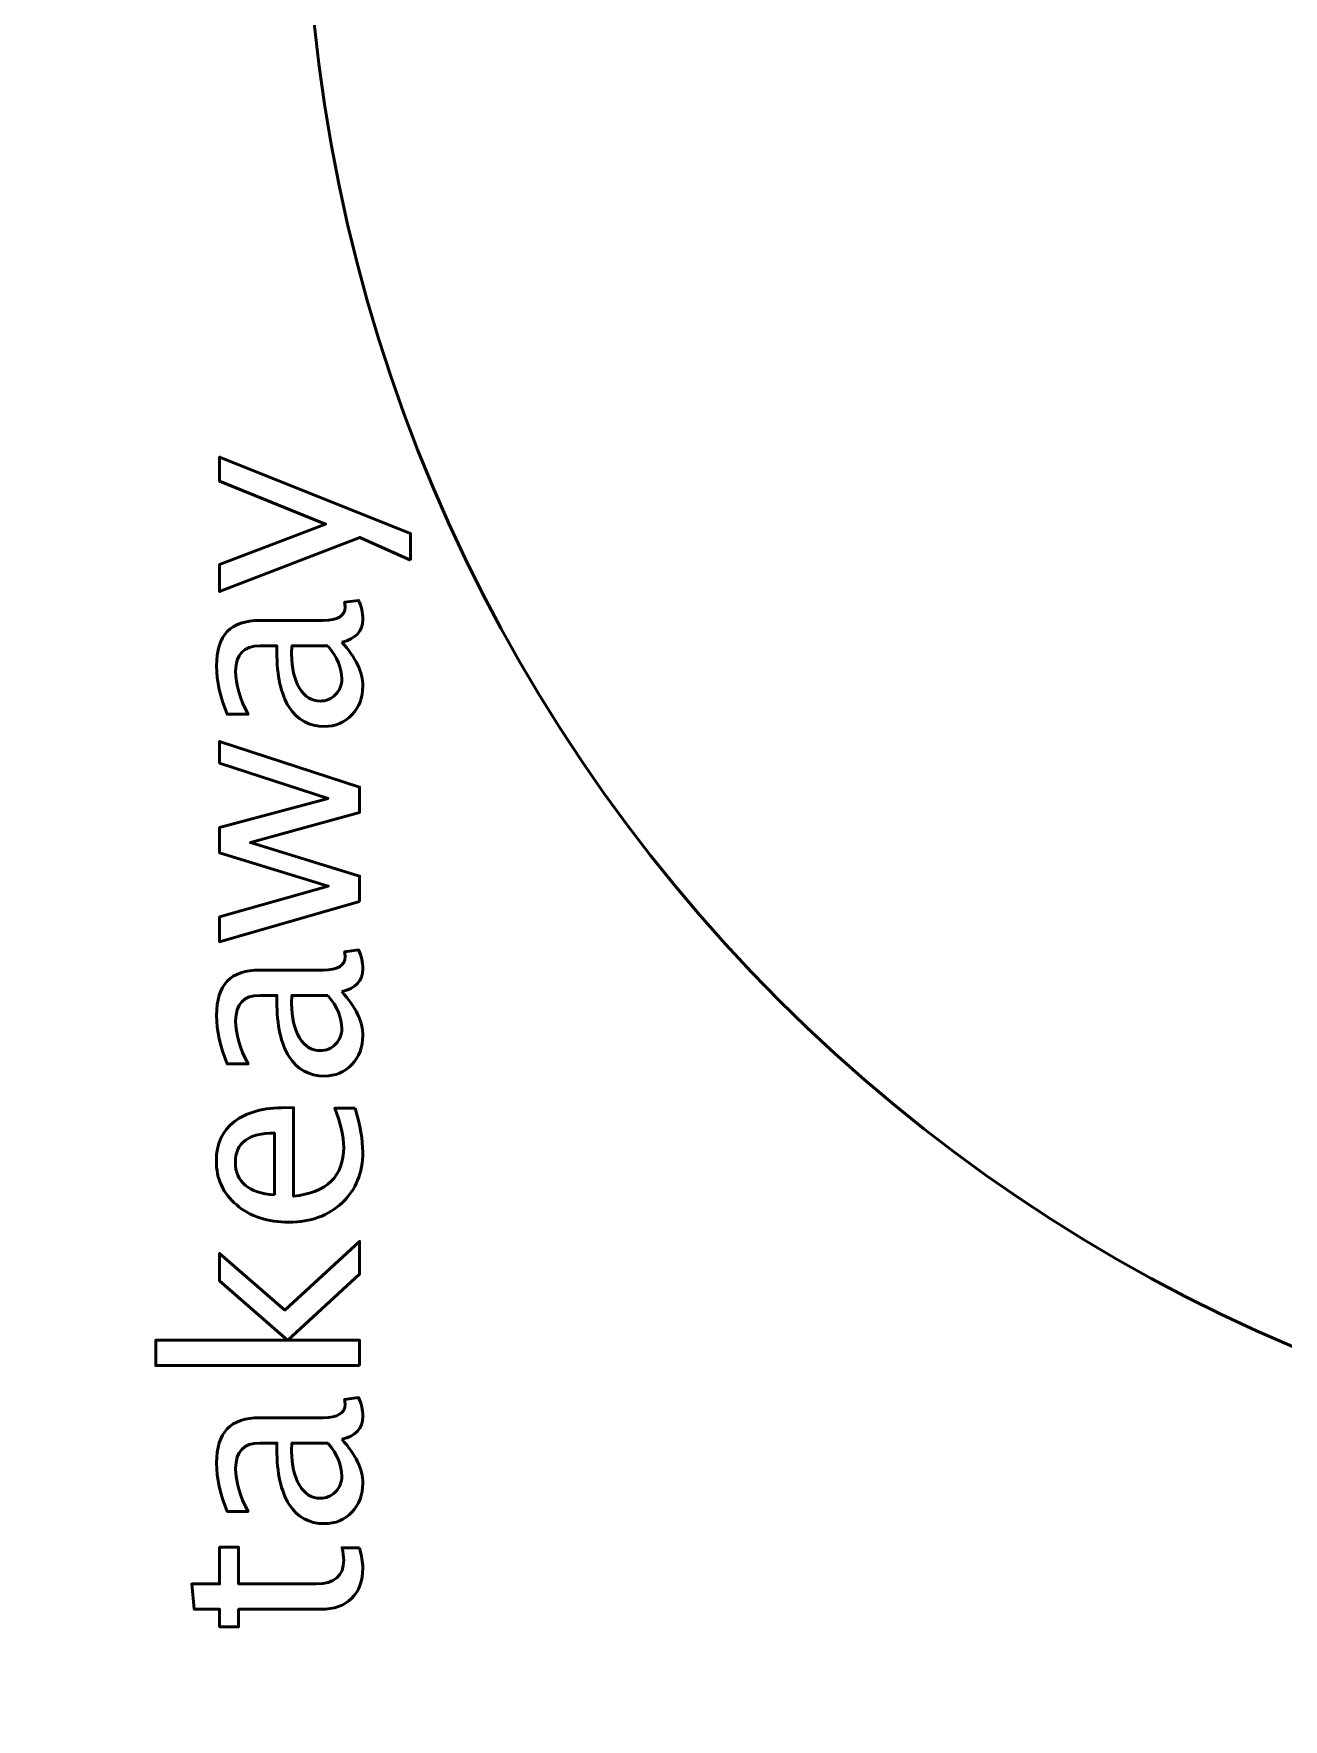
# Model space of a CAD drawing. Header units: centimetres. Extents: x -42.5 to 44.4, y -43.5 to 43.2.
# Drawn here: x -39.281 to -36.612, y -36.225 to -32.625 of the extents above; entities that cross this region are included whole.
import ezdxf

# ---------------------------------------------------------------- set-up
doc = ezdxf.new("R2010")
doc.units = ezdxf.units.CM
doc.header["$MEASUREMENT"] = 0
doc.layers.add('Layer 1', color=7, linetype='Continuous')

msp = doc.modelspace()

# ---------------------------------------------------------------- linework, layer by layer
at = {"layer": 'Layer 1', "lineweight": 53}
msp.add_ellipse((-35.25, -32.25), major_axis=(0, 3.45), ratio=1, dxfattribs=at)
msp.add_open_spline([(-41.95, -42.95), (-41.95, -42.95), (-41.95, -14.05), (-41.95, -14.05), (-41.95, -14.05), (-41.95, -13.77386), (-41.72614, -13.55), (-41.45, -13.55), (-41.45, -13.55), (-41.45, -13.55), (-21.55, -13.55), (-21.55, -13.55), (-21.55, -13.55), (-21.27386, -13.55), (-21.05, -13.77386), (-21.05, -14.05), (-21.05, -14.05), (-21.05, -14.05), (-21.05, -42.95), (-21.05, -42.95), (-21.05, -42.95), (-21.05, -43.22614), (-21.27386, -43.45), (-21.55, -43.45), (-21.55, -43.45), (-21.55, -43.45), (-41.45, -43.45), (-41.45, -43.45), (-41.45, -43.45), (-41.72614, -43.45), (-41.95, -43.22614), (-41.95, -42.95)], degree=3, knots=[0, 0, 0, 0, 0.1111111, 0.1111111, 0.1111111, 0.1111111, 0.2222222, 0.2222222, 0.2222222, 0.2222222, 0.3333333, 0.3333333, 0.3333333, 0.3333333, 0.4444444, 0.4444444, 0.4444444, 0.4444444, 0.5555556, 0.5555556, 0.5555556, 0.5555556, 0.6666667, 0.6666667, 0.6666667, 0.6666667, 0.7777778, 0.7777778, 0.7777778, 0.7777778, 1, 1, 1, 1], dxfattribs=at)
at = {"layer": 'Layer 1', "color": 5, "lineweight": 53}
for points, knots in [([(-38.47634, -33.74922), (-38.47634, -33.74922), (-38.5849, -33.70068), (-38.5849, -33.70068), (-38.5849, -33.70068), (-38.5849, -33.70068), (-38.88443, -33.81657), (-38.88443, -33.81657), (-38.88443, -33.81657), (-38.88443, -33.81657), (-38.88443, -33.75844), (-38.88443, -33.75844), (-38.88443, -33.75844), (-38.88443, -33.75844), (-38.6579, -33.67227), (-38.6579, -33.67227), (-38.6579, -33.67227), (-38.6579, -33.67227), (-38.88443, -33.58036), (-38.88443, -33.58036), (-38.88443, -33.58036), (-38.88443, -33.58036), (-38.88443, -33.52927), (-38.88443, -33.52927), (-38.88443, -33.52927), (-38.88443, -33.52927), (-38.47634, -33.69277), (-38.47634, -33.69277), (-38.47634, -33.69277), (-38.47634, -33.69277), (-38.47634, -33.74922), (-38.47634, -33.74922)], [0, 0, 0, 0, 0.1111111, 0.1111111, 0.1111111, 0.1111111, 0.2222222, 0.2222222, 0.2222222, 0.2222222, 0.3333333, 0.3333333, 0.3333333, 0.3333333, 0.4444444, 0.4444444, 0.4444444, 0.4444444, 0.5555556, 0.5555556, 0.5555556, 0.5555556, 0.6666667, 0.6666667, 0.6666667, 0.6666667, 0.7777778, 0.7777778, 0.7777778, 0.7777778, 1, 1, 1, 1]), ([(-38.62338, -33.92438), (-38.59346, -33.95693), (-38.57851, -33.98825), (-38.57851, -34.01836), (-38.57851, -34.01836), (-38.57851, -34.0431), (-38.58622, -34.0637), (-38.60174, -34.07997), (-38.60174, -34.07997), (-38.61726, -34.09634), (-38.63683, -34.10453), (-38.66044, -34.10453), (-38.66044, -34.10453), (-38.69309, -34.10453), (-38.71821, -34.09079), (-38.7357, -34.06332), (-38.7357, -34.06332), (-38.7532, -34.03585), (-38.76195, -33.99644), (-38.76195, -33.94507), (-38.76195, -33.94507), (-38.76195, -33.94507), (-38.76195, -33.93237), (-38.76195, -33.93237), (-38.76195, -33.93237), (-38.76195, -33.93237), (-38.79798, -33.93237), (-38.79798, -33.93237), (-38.79798, -33.93237), (-38.83269, -33.93237), (-38.85, -33.95044), (-38.85, -33.98665), (-38.85, -33.98665), (-38.85, -34.01469), (-38.84116, -34.04536), (-38.82347, -34.07856), (-38.82347, -34.07856), (-38.82347, -34.07856), (-38.86806, -34.07856), (-38.86806, -34.07856), (-38.86806, -34.07856), (-38.88312, -34.04206), (-38.89064, -34.00763), (-38.89064, -33.97537), (-38.89064, -33.97537), (-38.89064, -33.94216), (-38.88312, -33.9176), (-38.86797, -33.90189), (-38.86797, -33.90189), (-38.85282, -33.88609), (-38.82949, -33.87819), (-38.79798, -33.87819), (-38.79798, -33.87819), (-38.79798, -33.87819), (-38.6628, -33.87819), (-38.6628, -33.87819), (-38.6628, -33.87819), (-38.63185, -33.87819), (-38.61632, -33.86869), (-38.61632, -33.84959), (-38.61632, -33.84959), (-38.61632, -33.84724), (-38.6167, -33.84376), (-38.61745, -33.83915), (-38.61745, -33.83915), (-38.61745, -33.83915), (-38.58735, -33.83529), (-38.58735, -33.83529), (-38.58735, -33.83529), (-38.58142, -33.84761), (-38.57851, -33.86116), (-38.57851, -33.87602), (-38.57851, -33.87602), (-38.57851, -33.90133), (-38.59346, -33.91742), (-38.62338, -33.92438)], [0, 0, 0, 0, 0.05, 0.05, 0.05, 0.05, 0.1, 0.1, 0.1, 0.1, 0.15, 0.15, 0.15, 0.15, 0.2, 0.2, 0.2, 0.2, 0.25, 0.25, 0.25, 0.25, 0.3, 0.3, 0.3, 0.3, 0.35, 0.35, 0.35, 0.35, 0.4, 0.4, 0.4, 0.4, 0.45, 0.45, 0.45, 0.45, 0.5, 0.5, 0.5, 0.5, 0.55, 0.55, 0.55, 0.55, 0.6, 0.6, 0.6, 0.6, 0.65, 0.65, 0.65, 0.65, 0.7, 0.7, 0.7, 0.7, 0.75, 0.75, 0.75, 0.75, 0.8, 0.8, 0.8, 0.8, 0.85, 0.85, 0.85, 0.85, 0.9, 0.9, 0.9, 0.9, 1, 1, 1, 1]), ([(-38.65292, -33.93237), (-38.65292, -33.93237), (-38.72978, -33.93237), (-38.72978, -33.93237), (-38.72978, -33.93237), (-38.72978, -33.93237), (-38.73034, -33.94978), (-38.73034, -33.94978), (-38.73034, -33.94978), (-38.73034, -33.97988), (-38.72479, -34.00415), (-38.71369, -34.02268), (-38.71369, -34.02268), (-38.7025, -34.04112), (-38.68773, -34.05034), (-38.66929, -34.05034), (-38.66929, -34.05034), (-38.6564, -34.05034), (-38.64549, -34.04573), (-38.63655, -34.03661), (-38.63655, -34.03661), (-38.62761, -34.02739), (-38.6231, -34.01619), (-38.6231, -34.00293), (-38.6231, -34.00293), (-38.6231, -33.98035), (-38.63307, -33.95683), (-38.65292, -33.93237)], [0, 0, 0, 0, 0.125, 0.125, 0.125, 0.125, 0.25, 0.25, 0.25, 0.25, 0.375, 0.375, 0.375, 0.375, 0.5, 0.5, 0.5, 0.5, 0.625, 0.625, 0.625, 0.625, 0.75, 0.75, 0.75, 0.75, 1, 1, 1, 1]), ([(-38.58528, -34.47847), (-38.58528, -34.47847), (-38.88443, -34.56426), (-38.88443, -34.56426), (-38.88443, -34.56426), (-38.88443, -34.56426), (-38.88443, -34.51139), (-38.88443, -34.51139), (-38.88443, -34.51139), (-38.88443, -34.51139), (-38.65217, -34.44564), (-38.65217, -34.44564), (-38.65217, -34.44564), (-38.65217, -34.44564), (-38.88443, -34.37471), (-38.88443, -34.37471), (-38.88443, -34.37471), (-38.88443, -34.37471), (-38.88443, -34.32052), (-38.88443, -34.32052), (-38.88443, -34.32052), (-38.88443, -34.32052), (-38.65254, -34.25815), (-38.65254, -34.25815), (-38.65254, -34.25815), (-38.65254, -34.25815), (-38.88443, -34.1827), (-38.88443, -34.1827), (-38.88443, -34.1827), (-38.88443, -34.1827), (-38.88443, -34.13642), (-38.88443, -34.13642), (-38.88443, -34.13642), (-38.88443, -34.13642), (-38.58528, -34.23407), (-38.58528, -34.23407), (-38.58528, -34.23407), (-38.58528, -34.23407), (-38.58528, -34.28825), (-38.58528, -34.28825), (-38.58528, -34.28825), (-38.58528, -34.28825), (-38.81858, -34.35241), (-38.81858, -34.35241), (-38.81858, -34.35241), (-38.81858, -34.35241), (-38.58528, -34.42428), (-38.58528, -34.42428), (-38.58528, -34.42428), (-38.58528, -34.42428), (-38.58528, -34.47847), (-38.58528, -34.47847)], [0, 0, 0, 0, 0.0714286, 0.0714286, 0.0714286, 0.0714286, 0.1428571, 0.1428571, 0.1428571, 0.1428571, 0.2142857, 0.2142857, 0.2142857, 0.2142857, 0.2857143, 0.2857143, 0.2857143, 0.2857143, 0.3571429, 0.3571429, 0.3571429, 0.3571429, 0.4285714, 0.4285714, 0.4285714, 0.4285714, 0.5, 0.5, 0.5, 0.5, 0.5714286, 0.5714286, 0.5714286, 0.5714286, 0.6428571, 0.6428571, 0.6428571, 0.6428571, 0.7142857, 0.7142857, 0.7142857, 0.7142857, 0.7857143, 0.7857143, 0.7857143, 0.7857143, 0.8571429, 0.8571429, 0.8571429, 0.8571429, 1, 1, 1, 1]), ([(-38.62338, -34.67094), (-38.59346, -34.70349), (-38.57851, -34.73481), (-38.57851, -34.76492), (-38.57851, -34.76492), (-38.57851, -34.78966), (-38.58622, -34.81026), (-38.60174, -34.82653), (-38.60174, -34.82653), (-38.61726, -34.8429), (-38.63683, -34.85109), (-38.66044, -34.85109), (-38.66044, -34.85109), (-38.69309, -34.85109), (-38.71821, -34.83735), (-38.7357, -34.80988), (-38.7357, -34.80988), (-38.7532, -34.78241), (-38.76195, -34.743), (-38.76195, -34.69163), (-38.76195, -34.69163), (-38.76195, -34.69163), (-38.76195, -34.67893), (-38.76195, -34.67893), (-38.76195, -34.67893), (-38.76195, -34.67893), (-38.79798, -34.67893), (-38.79798, -34.67893), (-38.79798, -34.67893), (-38.83269, -34.67893), (-38.85, -34.697), (-38.85, -34.73321), (-38.85, -34.73321), (-38.85, -34.76125), (-38.84116, -34.79192), (-38.82347, -34.82512), (-38.82347, -34.82512), (-38.82347, -34.82512), (-38.86806, -34.82512), (-38.86806, -34.82512), (-38.86806, -34.82512), (-38.88312, -34.78862), (-38.89064, -34.75419), (-38.89064, -34.72193), (-38.89064, -34.72193), (-38.89064, -34.68872), (-38.88312, -34.66416), (-38.86797, -34.64845), (-38.86797, -34.64845), (-38.85282, -34.63265), (-38.82949, -34.62475), (-38.79798, -34.62475), (-38.79798, -34.62475), (-38.79798, -34.62475), (-38.6628, -34.62475), (-38.6628, -34.62475), (-38.6628, -34.62475), (-38.63185, -34.62475), (-38.61632, -34.61525), (-38.61632, -34.59615), (-38.61632, -34.59615), (-38.61632, -34.5938), (-38.6167, -34.59032), (-38.61745, -34.58571), (-38.61745, -34.58571), (-38.61745, -34.58571), (-38.58735, -34.58185), (-38.58735, -34.58185), (-38.58735, -34.58185), (-38.58142, -34.59417), (-38.57851, -34.60772), (-38.57851, -34.62258), (-38.57851, -34.62258), (-38.57851, -34.64789), (-38.59346, -34.66398), (-38.62338, -34.67094)], [0, 0, 0, 0, 0.05, 0.05, 0.05, 0.05, 0.1, 0.1, 0.1, 0.1, 0.15, 0.15, 0.15, 0.15, 0.2, 0.2, 0.2, 0.2, 0.25, 0.25, 0.25, 0.25, 0.3, 0.3, 0.3, 0.3, 0.35, 0.35, 0.35, 0.35, 0.4, 0.4, 0.4, 0.4, 0.45, 0.45, 0.45, 0.45, 0.5, 0.5, 0.5, 0.5, 0.55, 0.55, 0.55, 0.55, 0.6, 0.6, 0.6, 0.6, 0.65, 0.65, 0.65, 0.65, 0.7, 0.7, 0.7, 0.7, 0.75, 0.75, 0.75, 0.75, 0.8, 0.8, 0.8, 0.8, 0.85, 0.85, 0.85, 0.85, 0.9, 0.9, 0.9, 0.9, 1, 1, 1, 1]), ([(-38.65292, -34.67893), (-38.65292, -34.67893), (-38.72978, -34.67893), (-38.72978, -34.67893), (-38.72978, -34.67893), (-38.72978, -34.67893), (-38.73034, -34.69634), (-38.73034, -34.69634), (-38.73034, -34.69634), (-38.73034, -34.72644), (-38.72479, -34.75071), (-38.71369, -34.76924), (-38.71369, -34.76924), (-38.7025, -34.78768), (-38.68773, -34.7969), (-38.66929, -34.7969), (-38.66929, -34.7969), (-38.6564, -34.7969), (-38.64549, -34.79229), (-38.63655, -34.78317), (-38.63655, -34.78317), (-38.62761, -34.77395), (-38.6231, -34.76275), (-38.6231, -34.74949), (-38.6231, -34.74949), (-38.6231, -34.72691), (-38.63307, -34.70339), (-38.65292, -34.67893)], [0, 0, 0, 0, 0.125, 0.125, 0.125, 0.125, 0.25, 0.25, 0.25, 0.25, 0.375, 0.375, 0.375, 0.375, 0.5, 0.5, 0.5, 0.5, 0.625, 0.625, 0.625, 0.625, 0.75, 0.75, 0.75, 0.75, 1, 1, 1, 1]), ([(-38.59488, -34.92005), (-38.58396, -34.95645), (-38.57851, -34.98759), (-38.57851, -35.01356), (-38.57851, -35.01356), (-38.57851, -35.05786), (-38.59318, -35.09389), (-38.62244, -35.12165), (-38.62244, -35.12165), (-38.6517, -35.1494), (-38.68961, -35.16332), (-38.73627, -35.16332), (-38.73627, -35.16332), (-38.78152, -35.16332), (-38.81868, -35.15109), (-38.84774, -35.12654), (-38.84774, -35.12654), (-38.87672, -35.10198), (-38.89121, -35.07056), (-38.89121, -35.03228), (-38.89121, -35.03228), (-38.89121, -34.99606), (-38.87832, -34.96802), (-38.85254, -34.94827), (-38.85254, -34.94827), (-38.82677, -34.92851), (-38.79027, -34.91864), (-38.74295, -34.91864), (-38.74295, -34.91864), (-38.74295, -34.91864), (-38.72639, -34.91892), (-38.72639, -34.91892), (-38.72639, -34.91892), (-38.72639, -34.91892), (-38.72639, -35.10801), (-38.72639, -35.10801), (-38.72639, -35.10801), (-38.65489, -35.1001), (-38.61915, -35.0652), (-38.61915, -35.0034), (-38.61915, -35.0034), (-38.61915, -34.98072), (-38.62554, -34.95297), (-38.63834, -34.92005), (-38.63834, -34.92005), (-38.63834, -34.92005), (-38.59488, -34.92005), (-38.59488, -34.92005)], [0, 0, 0, 0, 0.0769231, 0.0769231, 0.0769231, 0.0769231, 0.1538462, 0.1538462, 0.1538462, 0.1538462, 0.2307692, 0.2307692, 0.2307692, 0.2307692, 0.3076923, 0.3076923, 0.3076923, 0.3076923, 0.3846154, 0.3846154, 0.3846154, 0.3846154, 0.4615385, 0.4615385, 0.4615385, 0.4615385, 0.5384615, 0.5384615, 0.5384615, 0.5384615, 0.6153846, 0.6153846, 0.6153846, 0.6153846, 0.6923077, 0.6923077, 0.6923077, 0.6923077, 0.7692308, 0.7692308, 0.7692308, 0.7692308, 0.8461538, 0.8461538, 0.8461538, 0.8461538, 1, 1, 1, 1]), ([(-38.76703, -35.10518), (-38.76703, -35.10518), (-38.76703, -34.9731), (-38.76703, -34.9731), (-38.76703, -34.9731), (-38.82272, -34.9731), (-38.85057, -34.99389), (-38.85057, -35.03538), (-38.85057, -35.03538), (-38.85057, -35.07715), (-38.82272, -35.10039), (-38.76703, -35.10518)], [0, 0, 0, 0, 0.25, 0.25, 0.25, 0.25, 0.5, 0.5, 0.5, 0.5, 1, 1, 1, 1]), ([(-38.58528, -35.46953), (-38.58528, -35.46953), (-39.02046, -35.46953), (-39.02046, -35.46953), (-39.02046, -35.46953), (-39.02046, -35.46953), (-39.02046, -35.41535), (-39.02046, -35.41535), (-39.02046, -35.41535), (-39.02046, -35.41535), (-38.73928, -35.41535), (-38.73928, -35.41535), (-38.73928, -35.41535), (-38.73928, -35.41535), (-38.88443, -35.28835), (-38.88443, -35.28835), (-38.88443, -35.28835), (-38.88443, -35.28835), (-38.88443, -35.22983), (-38.88443, -35.22983), (-38.88443, -35.22983), (-38.88443, -35.22983), (-38.74483, -35.35119), (-38.74483, -35.35119), (-38.74483, -35.35119), (-38.74483, -35.35119), (-38.58528, -35.20444), (-38.58528, -35.20444), (-38.58528, -35.20444), (-38.58528, -35.20444), (-38.58528, -35.27424), (-38.58528, -35.27424), (-38.58528, -35.27424), (-38.58528, -35.27424), (-38.73871, -35.41535), (-38.73871, -35.41535), (-38.73871, -35.41535), (-38.73871, -35.41535), (-38.58528, -35.41535), (-38.58528, -35.41535), (-38.58528, -35.41535), (-38.58528, -35.41535), (-38.58528, -35.46953), (-38.58528, -35.46953)], [0, 0, 0, 0, 0.0833333, 0.0833333, 0.0833333, 0.0833333, 0.1666667, 0.1666667, 0.1666667, 0.1666667, 0.25, 0.25, 0.25, 0.25, 0.3333333, 0.3333333, 0.3333333, 0.3333333, 0.4166667, 0.4166667, 0.4166667, 0.4166667, 0.5, 0.5, 0.5, 0.5, 0.5833333, 0.5833333, 0.5833333, 0.5833333, 0.6666667, 0.6666667, 0.6666667, 0.6666667, 0.75, 0.75, 0.75, 0.75, 0.8333333, 0.8333333, 0.8333333, 0.8333333, 1, 1, 1, 1]), ([(-38.62338, -35.62701), (-38.59346, -35.65956), (-38.57851, -35.69088), (-38.57851, -35.72099), (-38.57851, -35.72099), (-38.57851, -35.74573), (-38.58622, -35.76633), (-38.60174, -35.7826), (-38.60174, -35.7826), (-38.61726, -35.79897), (-38.63683, -35.80716), (-38.66044, -35.80716), (-38.66044, -35.80716), (-38.69309, -35.80716), (-38.71821, -35.79342), (-38.7357, -35.76595), (-38.7357, -35.76595), (-38.7532, -35.73848), (-38.76195, -35.69907), (-38.76195, -35.6477), (-38.76195, -35.6477), (-38.76195, -35.6477), (-38.76195, -35.635), (-38.76195, -35.635), (-38.76195, -35.635), (-38.76195, -35.635), (-38.79798, -35.635), (-38.79798, -35.635), (-38.79798, -35.635), (-38.83269, -35.635), (-38.85, -35.65307), (-38.85, -35.68928), (-38.85, -35.68928), (-38.85, -35.71732), (-38.84116, -35.74799), (-38.82347, -35.78119), (-38.82347, -35.78119), (-38.82347, -35.78119), (-38.86806, -35.78119), (-38.86806, -35.78119), (-38.86806, -35.78119), (-38.88312, -35.74469), (-38.89064, -35.71026), (-38.89064, -35.678), (-38.89064, -35.678), (-38.89064, -35.64479), (-38.88312, -35.62023), (-38.86797, -35.60452), (-38.86797, -35.60452), (-38.85282, -35.58872), (-38.82949, -35.58082), (-38.79798, -35.58082), (-38.79798, -35.58082), (-38.79798, -35.58082), (-38.6628, -35.58082), (-38.6628, -35.58082), (-38.6628, -35.58082), (-38.63185, -35.58082), (-38.61632, -35.57132), (-38.61632, -35.55222), (-38.61632, -35.55222), (-38.61632, -35.54987), (-38.6167, -35.54639), (-38.61745, -35.54178), (-38.61745, -35.54178), (-38.61745, -35.54178), (-38.58735, -35.53792), (-38.58735, -35.53792), (-38.58735, -35.53792), (-38.58142, -35.55024), (-38.57851, -35.56379), (-38.57851, -35.57865), (-38.57851, -35.57865), (-38.57851, -35.60396), (-38.59346, -35.62005), (-38.62338, -35.62701)], [0, 0, 0, 0, 0.05, 0.05, 0.05, 0.05, 0.1, 0.1, 0.1, 0.1, 0.15, 0.15, 0.15, 0.15, 0.2, 0.2, 0.2, 0.2, 0.25, 0.25, 0.25, 0.25, 0.3, 0.3, 0.3, 0.3, 0.35, 0.35, 0.35, 0.35, 0.4, 0.4, 0.4, 0.4, 0.45, 0.45, 0.45, 0.45, 0.5, 0.5, 0.5, 0.5, 0.55, 0.55, 0.55, 0.55, 0.6, 0.6, 0.6, 0.6, 0.65, 0.65, 0.65, 0.65, 0.7, 0.7, 0.7, 0.7, 0.75, 0.75, 0.75, 0.75, 0.8, 0.8, 0.8, 0.8, 0.85, 0.85, 0.85, 0.85, 0.9, 0.9, 0.9, 0.9, 1, 1, 1, 1]), ([(-38.65292, -35.635), (-38.65292, -35.635), (-38.72978, -35.635), (-38.72978, -35.635), (-38.72978, -35.635), (-38.72978, -35.635), (-38.73034, -35.65241), (-38.73034, -35.65241), (-38.73034, -35.65241), (-38.73034, -35.68251), (-38.72479, -35.70678), (-38.71369, -35.72531), (-38.71369, -35.72531), (-38.7025, -35.74375), (-38.68773, -35.75297), (-38.66929, -35.75297), (-38.66929, -35.75297), (-38.6564, -35.75297), (-38.64549, -35.74836), (-38.63655, -35.73924), (-38.63655, -35.73924), (-38.62761, -35.73002), (-38.6231, -35.71882), (-38.6231, -35.70556), (-38.6231, -35.70556), (-38.6231, -35.68298), (-38.63307, -35.65946), (-38.65292, -35.635)], [0, 0, 0, 0, 0.125, 0.125, 0.125, 0.125, 0.25, 0.25, 0.25, 0.25, 0.375, 0.375, 0.375, 0.375, 0.5, 0.5, 0.5, 0.5, 0.625, 0.625, 0.625, 0.625, 0.75, 0.75, 0.75, 0.75, 1, 1, 1, 1]), ([(-38.58537, -35.85852), (-38.58076, -35.87527), (-38.57851, -35.88985), (-38.57851, -35.90217), (-38.57851, -35.90217), (-38.57851, -35.92983), (-38.58641, -35.95137), (-38.60221, -35.9668), (-38.60221, -35.9668), (-38.61802, -35.98232), (-38.63994, -35.99004), (-38.66806, -35.99004), (-38.66806, -35.99004), (-38.66806, -35.99004), (-38.84379, -35.99004), (-38.84379, -35.99004), (-38.84379, -35.99004), (-38.84379, -35.99004), (-38.84379, -36.02748), (-38.84379, -36.02748), (-38.84379, -36.02748), (-38.84379, -36.02748), (-38.88443, -36.02748), (-38.88443, -36.02748), (-38.88443, -36.02748), (-38.88443, -36.02748), (-38.88443, -35.99004), (-38.88443, -35.99004), (-38.88443, -35.99004), (-38.88443, -35.99004), (-38.93853, -35.99004), (-38.93853, -35.99004), (-38.93853, -35.99004), (-38.93853, -35.99004), (-38.9437, -35.93585), (-38.9437, -35.93585), (-38.9437, -35.93585), (-38.9437, -35.93585), (-38.88443, -35.93585), (-38.88443, -35.93585), (-38.88443, -35.93585), (-38.88443, -35.93585), (-38.88443, -35.85739), (-38.88443, -35.85739), (-38.88443, -35.85739), (-38.88443, -35.85739), (-38.84379, -35.85739), (-38.84379, -35.85739), (-38.84379, -35.85739), (-38.84379, -35.85739), (-38.84379, -35.93585), (-38.84379, -35.93585), (-38.84379, -35.93585), (-38.84379, -35.93585), (-38.67785, -35.93585), (-38.67785, -35.93585), (-38.67785, -35.93585), (-38.63871, -35.93585), (-38.61915, -35.91882), (-38.61915, -35.88486), (-38.61915, -35.88486), (-38.61915, -35.87762), (-38.62037, -35.86887), (-38.62272, -35.85852), (-38.62272, -35.85852), (-38.62272, -35.85852), (-38.58537, -35.85852), (-38.58537, -35.85852)], [0, 0, 0, 0, 0.0555556, 0.0555556, 0.0555556, 0.0555556, 0.1111111, 0.1111111, 0.1111111, 0.1111111, 0.1666667, 0.1666667, 0.1666667, 0.1666667, 0.2222222, 0.2222222, 0.2222222, 0.2222222, 0.2777778, 0.2777778, 0.2777778, 0.2777778, 0.3333333, 0.3333333, 0.3333333, 0.3333333, 0.3888889, 0.3888889, 0.3888889, 0.3888889, 0.4444444, 0.4444444, 0.4444444, 0.4444444, 0.5, 0.5, 0.5, 0.5, 0.5555556, 0.5555556, 0.5555556, 0.5555556, 0.6111111, 0.6111111, 0.6111111, 0.6111111, 0.6666667, 0.6666667, 0.6666667, 0.6666667, 0.7222222, 0.7222222, 0.7222222, 0.7222222, 0.7777778, 0.7777778, 0.7777778, 0.7777778, 0.8333333, 0.8333333, 0.8333333, 0.8333333, 0.8888889, 0.8888889, 0.8888889, 0.8888889, 1, 1, 1, 1])]:
    msp.add_open_spline(points, degree=3, knots=knots, dxfattribs=at)

doc.saveas('drawing.dxf')
